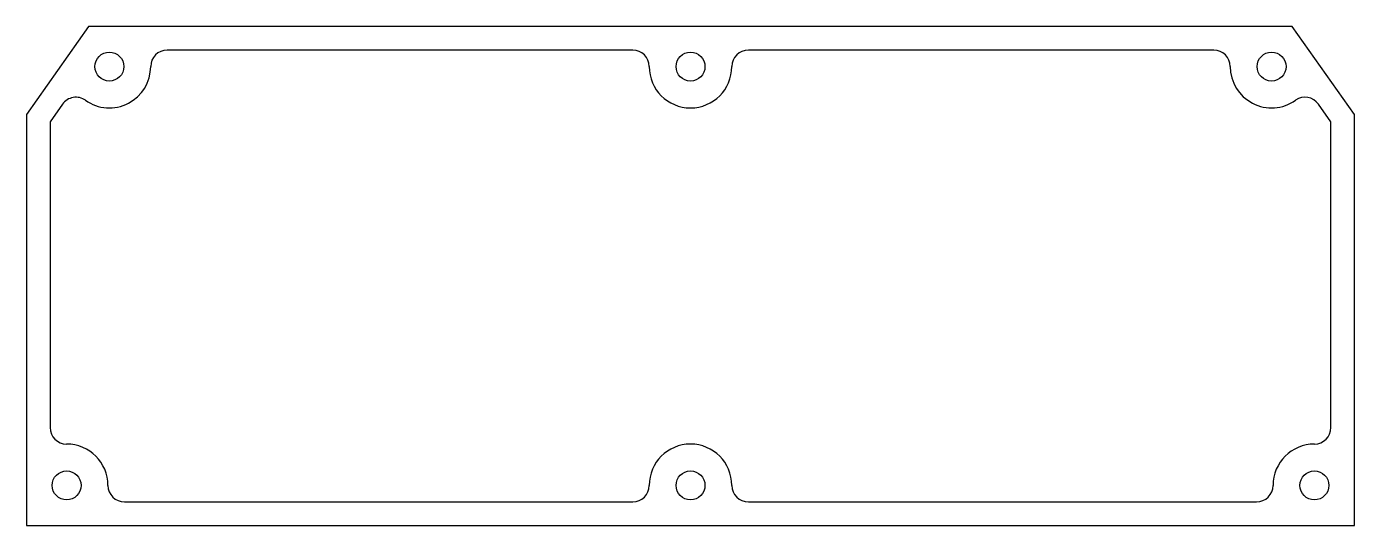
# Model space of a CAD drawing. Extents: x 126 to 287, y 112 to 172.
import ezdxf

# ---------------------------------------------------------------- set-up
doc = ezdxf.new("R2010")
doc.units = 0
doc.layers.add('VISIBLE__ISO_', color=7, linetype='CONTINUOUS')

msp = doc.modelspace()

# ---------------------------------------------------------------- linework, layer by layer
at = {"layer": 'VISIBLE__ISO_'}
for p, q in [((133.81, 172.28), (126.3, 161.65)), ((279.48, 172.28), (133.81, 172.28)), ((287, 161.65), (279.48, 172.28)), ((199.65, 169.43), (143.32, 169.43)), ((269.97, 169.43), (213.65, 169.43)), ((130.65, 162.87), (129.15, 160.75)), ((284.15, 160.75), (282.65, 162.87)), ((126.3, 161.65), (126.3, 111.87)), ((129.15, 160.75), (129.15, 123.72)), ((284.15, 123.72), (284.15, 160.75)), ((287, 111.87), (287, 161.65)), ((138.15, 114.72), (199.65, 114.72)), ((213.65, 114.72), (275.15, 114.72)), ((126.3, 111.87), (287, 111.87))]:
    msp.add_line(p, q, dxfattribs=at)
for centre in [(136.32, 167.43), (206.65, 167.43), (276.97, 167.43), (131.15, 116.72), (206.65, 116.72), (282.15, 116.72)]:
    msp.add_circle(centre, 1.75, dxfattribs=at)
for centre, radius, start, end in [((143.32, 167.43), 2, 90, 180), ((199.65, 167.43), 2, 0, 90), ((213.65, 167.43), 2, 90, 180), ((269.97, 167.43), 2, 0, 90), ((136.32, 167.43), 5, 234.7356, 0), ((206.65, 167.43), 5, 180, 0), ((276.97, 167.43), 5, 180, 305.2644), ((132.28, 161.72), 2, 54.7356, 144.7356), ((281.01, 161.72), 2, 35.2644, 125.2644), ((131.15, 123.72), 2, 180, 270), ((282.15, 123.72), 2, 270, 0), ((131.15, 116.72), 5, 0, 90), ((206.65, 116.72), 5, 0, 180), ((282.15, 116.72), 5, 90, 180), ((138.15, 116.72), 2, 180, 270), ((199.65, 116.72), 2, 270, 0), ((213.65, 116.72), 2, 180, 270), ((275.15, 116.72), 2, 270, 0)]:
    msp.add_arc(centre, radius, start, end, dxfattribs=at)

doc.saveas('drawing.dxf')
